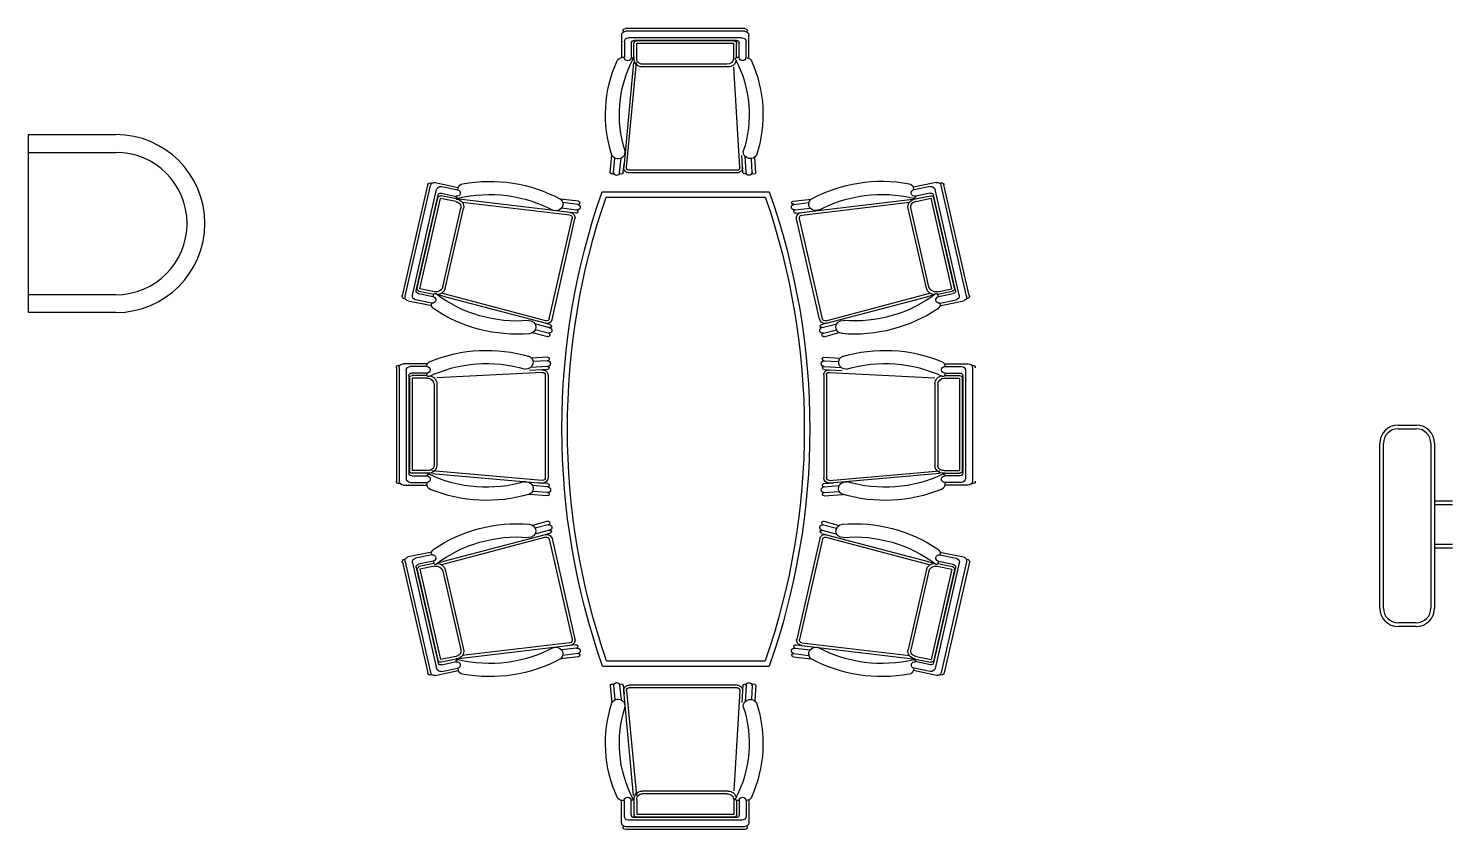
# Model space of a CAD drawing. Header units: inches. Extents: x 11.8 to 54.3, y 7.5 to 32.3.
# Drawn here: x 25.843 to 29.736, y 14.675 to 16.863 of the extents above; entities that cross this region are included whole.
import ezdxf

# ---------------------------------------------------------------- set-up
doc = ezdxf.new("R2010")
doc.units = ezdxf.units.IN
doc.header["$MEASUREMENT"] = 0
for name, color, linetype in [('02', 2, 'Continuous'), ('1', 1, 'Continuous'), ('4', 4, 'Continuous')]:
    doc.layers.add(name, color=color, linetype=linetype)

msp = doc.modelspace()

# ---------------------------------------------------------------- linework, layer by layer
at = {"layer": '02'}
for p, q in [((25.8428, 16.5249), (26.0819, 16.5249)), ((26.0819, 16.1358), (25.8428, 16.1358))]:
    msp.add_line(p, q, dxfattribs=at)
msp.add_arc((26.0819, 16.3304), 0.1945, 270, 90, dxfattribs=at)
at = {"layer": '1'}
for p, q in [((27.801, 16.8632), (27.4759, 16.8632)), ((27.4645, 16.8452), (27.4645, 16.784)), ((27.4721, 16.8272), (27.4721, 16.784)), ((27.801, 16.856), (27.4759, 16.856)), ((27.7934, 16.838), (27.4834, 16.838)), ((27.491, 16.8236), (27.491, 16.784)), ((27.4983, 16.7824), (27.4983, 16.8226)), ((27.7783, 16.8308), (27.4986, 16.8308)), ((27.7713, 16.8298), (27.5058, 16.8298)), ((27.7713, 16.8226), (27.5058, 16.8226)), ((27.5058, 16.7824), (27.5058, 16.8226)), ((27.7713, 16.7835), (27.7713, 16.8226)), ((27.7788, 16.7839), (27.7788, 16.8226)), ((27.7858, 16.784), (27.7858, 16.8236)), ((27.8047, 16.784), (27.8047, 16.8272)), ((27.8123, 16.7825), (27.8123, 16.8452)), ((27.4719, 16.784), (27.4659, 16.784)), ((27.491, 16.7852), (27.491, 16.7852)), ((27.4984, 16.7824), (27.4984, 16.7819)), ((27.7857, 16.7839), (27.7794, 16.7839)), ((27.7854, 16.7829), (27.7854, 16.7839)), ((27.8048, 16.7831), (27.8047, 16.7839)), ((27.4973, 16.7709), (27.4701, 16.4844)), ((27.4776, 16.4838), (27.5049, 16.7709)), ((27.7524, 16.7655), (27.521, 16.7655)), ((27.7552, 16.7583), (27.521, 16.7583)), ((27.7875, 16.4835), (27.7716, 16.7579)), ((27.4333, 16.47), (27.4378, 16.5174)), ((27.4426, 16.47), (27.4462, 16.5093)), ((27.4591, 16.47), (27.4631, 16.5093)), ((27.7951, 16.4839), (27.7932, 16.5166)), ((27.8047, 16.47), (27.802, 16.5143)), ((27.8312, 16.4693), (27.8286, 16.5118)), ((27.4688, 16.4702), (27.471, 16.4936)), ((27.78, 16.4759), (27.4852, 16.4759)), ((27.7958, 16.4701), (27.795, 16.483)), ((27.8212, 16.47), (27.8192, 16.5076)), ((26.865, 16.1331), (26.9343, 16.4356)), ((26.8724, 16.1316), (26.9416, 16.4341)), ((26.9551, 16.4423), (27.0179, 16.4293)), ((26.972, 16.4315), (27.0163, 16.4222)), ((27.4416, 16.4687), (27.4416, 16.4688)), ((27.78, 16.4687), (27.4852, 16.4687)), ((27.8313, 16.4687), (27.8312, 16.4688)), ((28.3249, 16.4426), (28.2621, 16.4295)), ((28.308, 16.4317), (28.2637, 16.4225)), ((28.4077, 16.1319), (28.3384, 16.4343)), ((28.4151, 16.1334), (28.3457, 16.4359)), ((26.8925, 16.1348), (26.9585, 16.4232)), ((26.9031, 16.1473), (26.9627, 16.4076)), ((26.9056, 16.1536), (26.9622, 16.4006)), ((26.913, 16.1521), (26.9696, 16.3991)), ((27.0108, 16.3905), (26.9696, 16.3991)), ((27.0124, 16.3976), (26.9712, 16.4061)), ((26.9717, 16.4131), (27.0123, 16.4047)), ((27.0111, 16.4049), (27.0111, 16.4049)), ((27.2787, 16.3657), (27.0124, 16.3976)), ((27.0129, 16.3973), (27.0124, 16.3974)), ((27.0164, 16.4225), (27.0176, 16.428)), ((27.3468, 16.3914), (27.2973, 16.397)), ((27.4219, 16.4027), (27.8572, 16.4027)), ((27.9332, 16.3916), (27.9827, 16.3971)), ((28.0014, 16.3659), (28.2676, 16.3978)), ((28.2637, 16.4227), (28.2624, 16.4282)), ((28.2671, 16.3976), (28.2676, 16.3976)), ((28.2676, 16.3978), (28.3088, 16.4064)), ((28.3083, 16.4133), (28.2677, 16.4049)), ((28.2689, 16.4051), (28.2689, 16.4051)), ((28.2692, 16.3908), (28.3104, 16.3993)), ((28.367, 16.1523), (28.3104, 16.3993)), ((28.377, 16.1476), (28.3173, 16.4078)), ((28.3744, 16.1539), (28.3178, 16.4009)), ((28.3876, 16.135), (28.3215, 16.4234)), ((26.9756, 16.1575), (27.0249, 16.3728)), ((26.9823, 16.1533), (27.0323, 16.3713)), ((27.0108, 16.3905), (27.012, 16.3902)), ((27.3232, 16.3531), (27.0287, 16.3882)), ((27.3241, 16.3603), (27.2787, 16.3657)), ((27.3413, 16.3674), (27.3001, 16.3721)), ((27.3448, 16.3828), (27.3036, 16.3878)), ((27.3389, 16.3585), (27.3145, 16.3614)), ((27.3463, 16.3835), (27.3462, 16.3835)), ((27.9337, 16.3836), (27.9338, 16.3836)), ((27.9352, 16.3829), (27.9764, 16.3879)), ((27.9388, 16.3676), (27.9799, 16.3723)), ((27.9411, 16.3586), (27.9655, 16.3616)), ((27.9559, 16.3604), (28.0014, 16.3659)), ((27.9569, 16.3533), (28.2513, 16.3884)), ((28.2977, 16.1536), (28.2478, 16.3715)), ((28.3045, 16.1578), (28.2552, 16.3731)), ((28.2692, 16.3908), (28.268, 16.3904)), ((27.2668, 16.0701), (27.3296, 16.3445)), ((27.2742, 16.0686), (27.337, 16.3429)), ((28.0059, 16.0687), (27.943, 16.3431)), ((28.0133, 16.0703), (27.9504, 16.3446)), ((26.9454, 16.1054), (26.881, 16.1187)), ((26.9454, 16.1127), (26.9011, 16.1219)), ((26.9495, 16.1303), (26.9088, 16.1387)), ((26.9511, 16.1368), (26.9114, 16.1451)), ((26.9531, 16.1438), (26.913, 16.1521)), ((26.9496, 16.1304), (26.951, 16.1363)), ((26.979, 16.1306), (26.9601, 16.136)), ((27.2574, 16.0647), (26.9724, 16.1398)), ((27.2554, 16.0578), (26.9772, 16.131)), ((28.0227, 16.0649), (28.3076, 16.14)), ((28.0247, 16.0579), (28.3029, 16.1313)), ((28.3011, 16.1309), (28.32, 16.1362)), ((28.327, 16.144), (28.367, 16.1523)), ((28.329, 16.1371), (28.3687, 16.1453)), ((28.3305, 16.1307), (28.3291, 16.1365)), ((28.3306, 16.1306), (28.3712, 16.139)), ((28.3347, 16.113), (28.379, 16.1222)), ((28.3347, 16.1056), (28.399, 16.119)), ((27.2676, 16.0458), (27.2271, 16.0566)), ((27.2694, 16.0541), (27.2564, 16.0577)), ((28.0107, 16.0543), (28.0238, 16.0579)), ((28.0125, 16.046), (28.053, 16.0568)), ((27.2626, 16.021), (27.2209, 16.0322)), ((27.2641, 16.0305), (27.228, 16.0398)), ((27.2633, 16.0209), (27.2632, 16.0209)), ((28.016, 16.0307), (28.0521, 16.04)), ((28.0169, 16.021), (28.0169, 16.0211)), ((28.0175, 16.0212), (28.0592, 16.0324)), ((27.2626, 15.9651), (27.218, 15.9626)), ((27.2633, 15.9652), (27.2632, 15.9652)), ((28.0169, 15.9652), (28.017, 15.9652)), ((28.0176, 15.9651), (28.0621, 15.9626)), ((26.849, 15.9363), (26.849, 15.6267)), ((26.8566, 15.9363), (26.8566, 15.6267)), ((26.9338, 15.9471), (26.8679, 15.9471)), ((26.8755, 15.9291), (26.8755, 15.6339)), ((26.9322, 15.9399), (26.8868, 15.9399)), ((26.9332, 15.9399), (26.9323, 15.9399)), ((27.2473, 15.9307), (27.213, 15.9289)), ((27.2619, 15.9399), (27.2154, 15.9373)), ((27.2619, 15.9556), (27.2224, 15.9537)), ((27.2619, 15.9314), (27.2483, 15.9306)), ((28.0182, 15.9556), (28.0578, 15.9537)), ((28.0182, 15.9399), (28.0648, 15.9373)), ((28.0183, 15.9314), (28.0319, 15.9306)), ((28.0329, 15.9307), (28.0672, 15.9289)), ((28.3463, 15.9471), (28.4122, 15.9471)), ((28.347, 15.9399), (28.3479, 15.9399)), ((28.348, 15.9399), (28.3933, 15.9399)), ((28.4047, 15.9291), (28.4047, 15.6339)), ((28.4236, 15.9363), (28.4236, 15.6267)), ((26.8831, 15.9147), (26.883, 15.6483)), ((26.8842, 15.908), (26.8842, 15.6552)), ((26.9322, 15.9219), (26.8906, 15.9219)), ((26.9323, 15.9152), (26.8917, 15.9152)), ((26.8917, 15.908), (26.8917, 15.6552)), ((26.9327, 15.908), (26.8917, 15.908)), ((26.9323, 15.9218), (26.9323, 15.9158)), ((26.9334, 15.9215), (26.9323, 15.9215)), ((26.9516, 15.89), (26.9516, 15.6697)), ((26.9592, 15.8927), (26.9592, 15.6697)), ((27.2477, 15.9235), (26.9596, 15.9084)), ((27.2557, 15.9163), (27.2557, 15.6356)), ((27.2633, 15.9163), (27.2633, 15.6356)), ((28.0169, 15.9163), (28.0169, 15.6356)), ((28.0245, 15.9163), (28.0245, 15.6356)), ((28.0325, 15.9235), (28.3206, 15.9084)), ((28.321, 15.8927), (28.321, 15.6697)), ((28.3286, 15.89), (28.3286, 15.6697)), ((28.3468, 15.9215), (28.3479, 15.9215)), ((28.3475, 15.908), (28.3885, 15.908)), ((28.3479, 15.9218), (28.3479, 15.9158)), ((28.3479, 15.9152), (28.3885, 15.9152)), ((28.348, 15.9219), (28.3896, 15.9219)), ((28.3885, 15.908), (28.3885, 15.6552)), ((28.396, 15.908), (28.396, 15.6552)), ((28.3971, 15.9147), (28.3971, 15.6483)), ((29.5872, 15.7694), (29.6372, 15.7694)), ((29.5472, 15.2794), (29.5472, 15.7294)), ((29.6772, 15.7294), (29.6772, 15.2794)), ((26.9339, 15.6552), (26.8917, 15.6552)), ((27.2475, 15.6284), (26.946, 15.6544)), ((28.0327, 15.6284), (28.3342, 15.6544)), ((28.3463, 15.6552), (28.3885, 15.6552)), ((26.8679, 15.6159), (26.9322, 15.6159)), ((26.8868, 15.6231), (26.9322, 15.6231)), ((26.8906, 15.6411), (26.9322, 15.6411)), ((26.9339, 15.648), (26.8917, 15.648)), ((26.931, 15.6411), (26.931, 15.6411)), ((26.9322, 15.6229), (26.9322, 15.6172)), ((26.9339, 15.6482), (26.9344, 15.6482)), ((26.946, 15.6472), (27.2468, 15.6212)), ((27.2619, 15.6107), (27.2207, 15.6145)), ((27.2617, 15.62), (27.2371, 15.622)), ((28.0182, 15.6107), (28.0595, 15.6145)), ((28.0185, 15.62), (28.043, 15.622)), ((28.3342, 15.6472), (28.0334, 15.6212)), ((28.3463, 15.6482), (28.3457, 15.6482)), ((28.3463, 15.648), (28.3885, 15.648)), ((28.3896, 15.6411), (28.348, 15.6411)), ((28.3934, 15.6231), (28.348, 15.6231)), ((28.348, 15.6229), (28.348, 15.6172)), ((28.4123, 15.6159), (28.348, 15.6159)), ((28.3492, 15.6411), (28.3492, 15.6411)), ((27.2619, 15.5862), (27.2121, 15.5904)), ((27.2619, 15.595), (27.2206, 15.5985)), ((27.2633, 15.594), (27.2632, 15.594)), ((28.0169, 15.594), (28.017, 15.594)), ((28.0182, 15.595), (28.0596, 15.5985)), ((28.0182, 15.5862), (28.0681, 15.5904)), ((29.6861, 15.5731), (29.7362, 15.5731)), ((29.6861, 15.5631), (29.7362, 15.5631)), ((27.2626, 15.5169), (27.2209, 15.5057)), ((27.2641, 15.5075), (27.228, 15.4981)), ((27.2633, 15.5171), (27.2632, 15.5171)), ((28.0161, 15.5075), (28.0522, 15.4981)), ((28.0169, 15.5171), (28.017, 15.5171)), ((28.0176, 15.5169), (28.0593, 15.5057)), ((27.2574, 15.4732), (26.9724, 15.3982)), ((27.2554, 15.4802), (26.9772, 15.4069)), ((27.2676, 15.4921), (27.2271, 15.4813)), ((27.2694, 15.4838), (27.2564, 15.4803)), ((27.2668, 15.4678), (27.3296, 15.1935)), ((27.2742, 15.4694), (27.337, 15.195)), ((28.006, 15.4694), (27.9432, 15.195)), ((28.0134, 15.4678), (27.9506, 15.1935)), ((28.0108, 15.4838), (28.0238, 15.4803)), ((28.0126, 15.4921), (28.0531, 15.4813)), ((28.0228, 15.4732), (28.3077, 15.3982)), ((28.0248, 15.4802), (28.303, 15.4069)), ((26.9454, 15.4326), (26.881, 15.4192)), ((26.9454, 15.4252), (26.9011, 15.416)), ((28.3348, 15.4326), (28.3991, 15.4192)), ((28.3348, 15.4252), (28.3791, 15.416)), ((29.6861, 15.454), (29.7362, 15.454)), ((29.6861, 15.444), (29.7362, 15.444)), ((26.865, 15.4048), (26.9343, 15.1023)), ((26.8724, 15.4064), (26.9416, 15.1039)), ((26.8925, 15.4032), (26.9585, 15.1147)), ((26.9031, 15.3906), (26.9627, 15.1304)), ((26.9056, 15.3843), (26.9622, 15.1373)), ((26.9495, 15.4076), (26.9088, 15.3992)), ((26.9511, 15.4011), (26.9114, 15.3929)), ((26.9531, 15.3942), (26.913, 15.3859)), ((26.913, 15.3859), (26.9696, 15.1389)), ((26.9496, 15.4075), (26.951, 15.4017)), ((26.979, 15.4073), (26.9601, 15.402)), ((26.9756, 15.3804), (27.0249, 15.1651)), ((26.9823, 15.3846), (27.0323, 15.1666)), ((28.2978, 15.3846), (28.2479, 15.1666)), ((28.3046, 15.3804), (28.2553, 15.1651)), ((28.3012, 15.4073), (28.3201, 15.402)), ((28.3672, 15.3859), (28.3106, 15.1389)), ((28.3771, 15.3906), (28.3175, 15.1304)), ((28.3745, 15.3843), (28.318, 15.1373)), ((28.3877, 15.4032), (28.3217, 15.1147)), ((28.3271, 15.3942), (28.3672, 15.3859)), ((28.3291, 15.4011), (28.3688, 15.3929)), ((28.3306, 15.4075), (28.3292, 15.4017)), ((28.3307, 15.4076), (28.3713, 15.3992)), ((28.4078, 15.4064), (28.3385, 15.1039)), ((28.4152, 15.4048), (28.3459, 15.1023)), ((29.6372, 15.2394), (29.5872, 15.2394)), ((27.3232, 15.1848), (27.0287, 15.1497)), ((27.957, 15.1848), (28.2514, 15.1497)), ((27.0108, 15.1474), (26.9696, 15.1389)), ((27.0108, 15.1474), (27.012, 15.1478)), ((27.2787, 15.1723), (27.0124, 15.1404)), ((27.3241, 15.1777), (27.2787, 15.1723)), ((27.3468, 15.1465), (27.2973, 15.141)), ((27.3413, 15.1705), (27.3001, 15.1658)), ((27.3448, 15.1552), (27.3036, 15.1502)), ((27.3389, 15.1795), (27.3145, 15.1765)), ((27.3463, 15.1545), (27.3462, 15.1545)), ((27.9334, 15.1465), (27.9828, 15.141)), ((27.9339, 15.1545), (27.9339, 15.1545)), ((27.9354, 15.1552), (27.9766, 15.1502)), ((27.9389, 15.1705), (27.9801, 15.1658)), ((27.9413, 15.1795), (27.9657, 15.1765)), ((27.9561, 15.1777), (28.0015, 15.1723)), ((28.0015, 15.1723), (28.2678, 15.1404)), ((28.2694, 15.1474), (28.2682, 15.1478)), ((28.2694, 15.1474), (28.3106, 15.1389)), ((26.9551, 15.0956), (27.0179, 15.1087)), ((27.0124, 15.1404), (26.9712, 15.1318)), ((26.9717, 15.1248), (27.0123, 15.1333)), ((26.972, 15.1065), (27.0163, 15.1157)), ((27.0111, 15.133), (27.0111, 15.133)), ((27.0129, 15.1406), (27.0124, 15.1405)), ((27.0164, 15.1155), (27.0176, 15.11)), ((27.4231, 15.1355), (27.8571, 15.1355)), ((28.325, 15.0956), (28.2623, 15.1087)), ((28.2638, 15.1155), (28.2626, 15.11)), ((28.3082, 15.1065), (28.2639, 15.1157)), ((28.2678, 15.1404), (28.309, 15.1318)), ((28.3085, 15.1248), (28.2679, 15.1333)), ((28.2691, 15.133), (28.2691, 15.133)), ((27.4333, 15.068), (27.4378, 15.0205)), ((27.4416, 15.0692), (27.4416, 15.0692)), ((27.4426, 15.068), (27.4462, 15.0286)), ((27.4591, 15.068), (27.4631, 15.0287)), ((27.4688, 15.0677), (27.471, 15.0444)), ((27.78, 15.0692), (27.4852, 15.0692)), ((27.7958, 15.0679), (27.795, 15.055)), ((27.8047, 15.068), (27.802, 15.0236)), ((27.8212, 15.068), (27.8192, 15.0303)), ((27.8312, 15.0686), (27.8286, 15.0262)), ((27.8313, 15.0692), (27.8312, 15.0692)), ((27.4973, 14.7671), (27.4701, 15.0535)), ((27.4776, 15.0542), (27.5049, 14.7671)), ((27.78, 15.062), (27.4852, 15.062)), ((27.7875, 15.0544), (27.7716, 14.78)), ((27.7951, 15.054), (27.7932, 15.0214)), ((27.4984, 14.7556), (27.4984, 14.7561)), ((27.7552, 14.7796), (27.521, 14.7796)), ((27.7524, 14.7724), (27.521, 14.7724)), ((27.4645, 14.6927), (27.4645, 14.7539)), ((27.4719, 14.7539), (27.4659, 14.7539)), ((27.4721, 14.7107), (27.4721, 14.7539)), ((27.491, 14.7143), (27.491, 14.7539)), ((27.491, 14.7528), (27.491, 14.7528)), ((27.4983, 14.7555), (27.4983, 14.7154)), ((27.5058, 14.7555), (27.5058, 14.7154)), ((27.7713, 14.7544), (27.7713, 14.7154)), ((27.7788, 14.754), (27.7788, 14.7154)), ((27.7857, 14.754), (27.7794, 14.754)), ((27.7854, 14.7551), (27.7854, 14.754)), ((27.7858, 14.7539), (27.7858, 14.7143)), ((27.8048, 14.7549), (27.8047, 14.754)), ((27.8047, 14.7539), (27.8047, 14.7107)), ((27.8123, 14.7555), (27.8123, 14.6927)), ((27.801, 14.6819), (27.4759, 14.6819)), ((27.7934, 14.6999), (27.4834, 14.6999)), ((27.7783, 14.7071), (27.4986, 14.7071)), ((27.7713, 14.7154), (27.5058, 14.7154)), ((27.7713, 14.7082), (27.5058, 14.7082)), ((27.801, 14.6747), (27.4759, 14.6747))]:
    msp.add_line(p, q, dxfattribs=at)
for centre, start, end in [((29.5872, 15.7294), 90, 180), ((29.6372, 15.7294), 0, 90), ((29.5872, 15.2794), 180, 270), ((29.6372, 15.2794), 270, 0)]:
    msp.add_arc(centre, 0.04, start, end, dxfattribs=at)
at = {"layer": '1', "extrusion": (0, 0, -1)}
for centre, major_axis, start_param, end_param in [((27.4757, 16.856), (-0.00778, 0), 0.000037, 1.570796), ((27.8006, 16.856), (-0.00778, 0), 1.570796, 3.141591), ((27.4759, 16.8452), (0.0113, 0), 3.141605, 4.712395), ((27.4834, 16.8272), (-0.0113, 0), 0.000013, 1.570803), ((27.4986, 16.8236), (-0.00756, 0), 0.000013, 1.570803), ((27.5058, 16.8226), (0.00756, 0), 3.141593, 4.712389), ((27.7713, 16.8226), (-0.00756, 0), 1.570796, 3.141593), ((27.7783, 16.8236), (-0.00756, 0), 1.570803, 3.141593), ((27.7934, 16.8272), (0.0113, 0), -1.57079, 0), ((27.801, 16.8452), (0.0113, 0), -1.57079, 0), ((27.4659, 16.7696), (-0.0151, 0), 0.404559, 1.570796), ((27.4811, 16.7843), (-0.00956, 0), 3.141594, 6.283184), ((27.4907, 16.7783), (-0.00606, 0), 1.570796, 2.104677), ((27.4918, 16.7801), (0.00378, 0), -1.036915, 0.46135), ((27.521, 16.7799), (0.0227, 0), 1.570796, 3.231911), ((27.8126, 16.6283), (-0.3544, 0), 0.481182, 0.484665), ((27.521, 16.7799), (0.0151, 0), 1.570796, 3.231911), ((27.7524, 16.7835), (-0.0189, 0), 3.141593, 4.712389), ((27.7794, 16.7803), (-0.00378, 0), -0.461875, 1.570796), ((27.7949, 16.7843), (-0.00923, 0), 3.141593, 6.283183), ((27.8054, 16.7696), (-0.0151, 0), 1.570796, 2.737034), ((27.8126, 16.6283), (0.3922, 0), 2.839458, 3.546152), ((27.8126, 16.6283), (0.3544, 0), 2.839458, 3.602943), ((27.7552, 16.7799), (0.0227, 0), 0.156199, 1.570796), ((27.4588, 16.6283), (-0.3544, 0), 2.679718, 3.443727), ((27.4588, 16.6283), (0.3922, 0), -0.404559, 0.302134), ((27.4547, 16.5254), (-0.0189, 0), 2.873391, 6.014981), ((27.8163, 16.5259), (0.0193, 0), 0.291331, 3.247223), ((27.4379, 16.4699), (0.00466, 0), 0.000003, 3.141593), ((27.4508, 16.4699), (0.00824, 0), 0.000002, 3.141592), ((27.4639, 16.47), (0.00481, 0), -0.020634, 3.120956), ((27.4852, 16.4831), (0.0151, 0), 1.570796, 3.231911), ((27.4852, 16.4831), (-0.00756, 0), 4.712389, 6.373504), ((27.78, 16.4831), (0.0151, 0), -0.055162, 1.570796), ((27.78, 16.4831), (0.00756, 0), -0.055162, 1.570796), ((27.8002, 16.4701), (0.00434, 0), -0.025432, 3.116158), ((27.8128, 16.4702), (-0.00832, 0), 3.141593, 6.283183), ((27.826, 16.4699), (-0.00507, 0), 3.119791, 6.261381), ((26.9417, 16.4342), (-0.00778, 0), 0.214733, 2.145284), ((26.9527, 16.4318), (0.0113, 0), 3.35632, 4.92711), ((26.9696, 16.4209), (-0.0113, 0), 0.214727, 1.785517), ((27.0324, 16.4249), (0.0151, 0), 3.356326, 4.522563), ((27.1035, 16.0722), (-0.3922, 0), 1.380971, 2.087664), ((28.1766, 16.0725), (0.3922, 0), 4.195262, 4.901955), ((28.2476, 16.4252), (-0.0151, 0), 1.760363, 2.9266), ((28.3104, 16.4211), (-0.0113, 0), 1.355816, 2.926606), ((28.3273, 16.432), (-0.0113, 0), 1.355816, 2.926606), ((28.3383, 16.4345), (0.00778, 0), 4.137642, 6.068193), ((26.9696, 16.3991), (-0.00756, 0), 0.214733, 1.78553), ((26.9701, 16.4061), (-0.00756, 0), 0.214727, 1.785517), ((27.0141, 16.414), (-0.00956, 0), 1.785531, 4.927121), ((27.0183, 16.4037), (-0.00606, 0), -0.319148, 0.214733), ((27.0161, 16.4031), (0.00378, 0), 1.32418, 2.822445), ((27.0101, 16.3759), (-0.0227, 0), 1.695211, 3.356326), ((27.1035, 16.0722), (0.3544, 0), 4.465772, 5.229257), ((27.2854, 16.3833), (-0.0189, 0), 2.311357, 5.195323), ((29.453, 15.7708), (-2.1367, 0), -0.317506, 0.315738), ((27.3458, 16.3871), (0.00466, 0), -1.356059, 1.785531), ((25.8371, 15.7692), (-2.1268, 0), 2.823537, 3.459833), ((27.9342, 16.3873), (0.00466, 0), 1.355807, 4.497397), ((27.9947, 16.3835), (0.0189, 0), 1.087602, 3.971569), ((28.1766, 16.0725), (-0.3544, 0), 1.053669, 1.817154), ((28.2699, 16.3761), (0.0227, 0), 2.9266, 4.587715), ((28.2659, 16.4142), (-0.00956, 0), 4.497397, 7.638987), ((28.2639, 16.4033), (0.00378, 0), 0.318888, 1.817154), ((28.2618, 16.404), (0.00606, 0), -0.214993, 0.318888), ((28.31, 16.4063), (0.00756, 0), 4.497409, 6.068199), ((28.3104, 16.3993), (0.00756, 0), 4.497396, 6.068193), ((27.0101, 16.3759), (-0.0151, 0), 1.695211, 3.356326), ((27.3222, 16.346), (-0.00756, 0), 1.695211, 3.356326), ((27.3222, 16.346), (0.0151, 0), -1.446382, 0.214733), ((27.3402, 16.363), (0.00481, 0), -1.335425, 1.806165), ((27.3431, 16.3751), (0.00824, 0), -1.356061, 1.785529), ((27.937, 16.3753), (0.00824, 0), 1.355806, 4.497396), ((27.9398, 16.3632), (-0.00481, 0), 4.476761, 7.618351), ((27.9578, 16.3461), (-0.0151, 0), -0.214993, 1.446122), ((27.9578, 16.3461), (0.00756, 0), 2.9266, 4.587715), ((28.2699, 16.3761), (-0.0151, 0), -0.214993, 1.446122), ((28.323, 16.1616), (0.0189, 0), 1.355804, 2.9266), ((26.8725, 16.1319), (-0.00778, 0), -1.356062, 0.214733), ((26.8835, 16.1293), (-0.0113, 0), -1.356063, 0.214727), ((26.9035, 16.1325), (-0.0113, 0), -1.356063, 0.214727), ((26.9104, 16.1458), (-0.00756, 0), -1.356063, 0.214727), ((26.913, 16.1521), (-0.00756, 0), -1.356063, 0.214733), ((26.9469, 16.1217), (-0.00955, 0), 1.818535, 4.864391), ((26.9547, 16.1355), (-0.00378, 0), 0.214733, 2.247404), ((26.9571, 16.1614), (-0.0189, 0), 3.356326, 4.927122), ((27.1789, 16.4015), (-0.3544, 0), 4.624988, 5.388997), ((26.9602, 16.1579), (0.0227, 0), 0.214733, 1.596764), ((28.1011, 16.4017), (-0.3544, 0), 4.035522, 4.799531), ((28.3199, 16.1582), (0.0227, 0), 1.54457, 2.9266), ((28.3332, 16.1219), (-0.00955, 0), 4.560128, 7.605983), ((28.3254, 16.1357), (-0.00378, 0), 0.893929, 2.9266), ((28.367, 16.1523), (-0.00756, 0), 2.9266, 4.497396), ((28.3696, 16.146), (-0.00756, 0), 2.926606, 4.497396), ((28.3766, 16.1327), (-0.0113, 0), 2.926606, 4.497396), ((28.3966, 16.1295), (0.0113, 0), -0.214986, 1.355804), ((28.4076, 16.1322), (-0.00778, 0), 2.9266, 4.497395), ((26.96, 16.109), (0.0151, 0), 2.190089, 3.400139), ((27.1789, 16.4015), (-0.3922, 0), 4.624988, 5.331681), ((28.1011, 16.4017), (0.3922, 0), 0.951245, 1.657938), ((28.32, 16.1093), (-0.0151, 0), 2.882787, 4.092837), ((27.2109, 16.0474, -0.1714), (0.0189, 0), 4.658922, 7.800512), ((27.2594, 16.0716), (-0.0151, 0), 3.356326, 4.982284), ((27.2594, 16.0716), (-0.00756, 0), 3.356326, 4.982284), ((27.2656, 16.0383), (-0.00832, 0), 1.78553, 4.92712), ((27.2684, 16.0501), (-0.00434, 0), 1.810964, 4.952554), ((28.0145, 16.0385), (-0.00832, 0), 4.497398, 7.638988), ((28.0207, 16.0718), (0.0151, 0), 1.300642, 2.9266), ((28.0117, 16.0503), (0.00434, 0), 1.330372, 4.471962), ((28.0207, 16.0718), (0.00756, 0), 1.300642, 2.9266), ((28.0692, 16.0476, -0.1714), (0.0189, 0), 1.624008, 4.765598), ((27.2631, 16.026), (0.00507, 0), -1.334257, 1.807333), ((28.017, 16.0262), (-0.00507, 0), 4.475595, 7.617185), ((27.0957, 15.6104), (0.3922, 0), 4.30783, 5.014523), ((27.2032, 15.951), (0.0193, 0), -1.279465, 1.676426), ((27.262, 15.9602), (0.00507, 0), 4.690589, 7.832179), ((28.0182, 15.9602), (-0.00507, 0), -1.548993, 1.592597), ((28.077, 15.951), (0.0193, 0), 1.465166, 4.421058), ((28.1845, 15.6104), (-0.3922, 0), 1.268662, 1.975355), ((26.8566, 15.936), (0.00778, 0), 3.141593, 4.712388), ((26.8679, 15.9363), (0.0113, 0), 3.141599, 4.712389), ((26.8868, 15.9291), (0.0113, 0), 3.141599, 4.712389), ((26.9319, 15.9306), (-0.00923, 0), 1.570796, 4.712386), ((26.9473, 15.9406), (-0.0151, 0), 0, 1.166237), ((27.0957, 15.6104), (-0.3544, 0), 1.108922, 1.872931), ((27.2481, 15.9163), (-0.0151, 0), 1.515635, 3.141593), ((27.2617, 15.9476), (0.00832, 0), -1.570793, 1.570797), ((27.2618, 15.9356), (-0.00434, 0), 1.545361, 4.686951), ((28.0185, 15.9476), (-0.00832, 0), 4.712389, 7.853979), ((28.0184, 15.9356), (0.00434, 0), 1.596235, 4.737825), ((28.032, 15.9163), (0.0151, 0), 3.141593, 4.767551), ((28.1845, 15.6104), (-0.3544, 0), 1.268662, 2.032671), ((28.3329, 15.9406), (0.0151, 0), -1.166237, 0), ((28.3483, 15.9306), (0.00923, 0), 1.570799, 4.712389), ((28.3933, 15.9291), (0.0113, 0), -1.570796, -0.000006), ((28.4122, 15.9363), (-0.0113, 0), 1.570796, 3.141586), ((28.4236, 15.936), (0.00778, 0), -1.570795, 0), ((26.8906, 15.9147), (0.00756, 0), 3.141599, 4.712389), ((26.8917, 15.908), (-0.00756, 0), 0, 1.570796), ((26.9361, 15.9158), (0.00378, 0), 1.108922, 3.141593), ((26.9327, 15.89), (-0.0189, 0), 1.570796, 3.141593), ((26.9365, 15.8927), (-0.0227, 0), 1.726995, 3.141593), ((27.2481, 15.9163), (-0.00756, 0), 1.515635, 3.141593), ((28.032, 15.9163), (-0.00756, 0), 0, 1.625958), ((28.3437, 15.8927), (0.0227, 0), 3.141593, 4.55619), ((28.3475, 15.89), (0.0189, 0), 3.141593, 4.712389), ((28.3441, 15.9158), (-0.00378, 0), 3.141593, 5.174264), ((28.3885, 15.908), (0.00756, 0), -1.570796, 0), ((28.3896, 15.9147), (0.00756, 0), -1.570796, -0.000006), ((26.8917, 15.6552), (0.00756, 0), 1.570796, 3.141593), ((26.9365, 15.6697), (-0.0227, 0), 3.141593, 4.802708), ((26.9365, 15.6697), (-0.0151, 0), 3.141593, 4.802708), ((28.3437, 15.6697), (0.0227, 0), 1.480478, 3.141593), ((28.3437, 15.6697), (-0.0151, 0), 4.62207, 6.283185), ((28.3885, 15.6552), (0.00756, 0), 0, 1.570796), ((26.8566, 15.6266), (0.00778, 0), 1.570834, 3.141593), ((26.8679, 15.6267), (0.0113, 0), 1.570809, 3.141599), ((26.8868, 15.6339), (-0.0113, 0), -1.570784, 0.000006), ((26.8906, 15.6483), (-0.00756, 0), -1.570784, 0.000006), ((27.0957, 15.9474), (-0.3544, 0), -1.089614, -1.086131), ((26.9319, 15.6317), (-0.00956, 0), 1.570798, 4.712388), ((26.9382, 15.6408), (0.00606, 0), 3.141593, 3.675474), ((26.9473, 15.6172), (0.0151, 0), 1.975355, 3.141593), ((26.9363, 15.6419), (-0.00378, 0), 0.533881, 2.032146), ((27.0957, 15.9474), (0.3544, 0), 1.268662, 2.032146), ((27.2038, 15.6066), (-0.0189, 0), 1.302595, 4.444185), ((27.2481, 15.6356), (-0.0151, 0), 3.141593, 4.802708), ((27.2481, 15.6356), (-0.00756, 0), 3.141593, 4.802708), ((27.2619, 15.6153), (0.00481, 0), 4.691757, 7.833347), ((28.0183, 15.6153), (0.00481, 0), 1.591434, 4.733024), ((28.032, 15.6356), (-0.0151, 0), 4.62207, 6.283185), ((28.032, 15.6356), (0.00756, 0), 1.480478, 3.141593), ((28.0764, 15.6066), (0.0189, 0), 1.839, 4.98059), ((28.1845, 15.9474), (0.3544, 0), 1.109446, 1.872931), ((28.3483, 15.6317), (0.00956, 0), 1.570799, 4.712389), ((28.3329, 15.6172), (-0.0151, 0), 3.141593, 4.30783), ((28.3439, 15.6419), (0.00378, 0), 4.251039, 5.749304), ((28.342, 15.6408), (0.00606, 0), -0.533881, 0), ((28.1845, 15.9474), (-0.3544, 0), 4.227724, 4.231207), ((28.3896, 15.6483), (-0.00756, 0), 3.141586, 4.712376), ((28.3934, 15.6339), (0.0113, 0), -0.000006, 1.570784), ((28.4123, 15.6267), (-0.0113, 0), 3.141586, 4.712376), ((28.4236, 15.6266), (-0.00778, 0), 3.141593, 4.712352), ((27.0957, 15.9474), (-0.3922, 0), 4.410255, 5.116948), ((27.262, 15.6029), (0.00824, 0), -1.570795, 1.570795), ((27.262, 15.5906), (0.00466, 0), -1.570795, 1.570795), ((28.0182, 15.6029), (0.00824, 0), 1.570799, 4.712389), ((28.0182, 15.5906), (-0.00466, 0), -1.570795, 1.570795), ((28.1845, 15.9474), (0.3922, 0), 1.166237, 1.872931), ((27.1789, 15.1365), (-0.3922, 0), 0.951504, 1.658197), ((27.2109, 15.4905, -0.1714), (0.0189, 0), -1.517325, 1.624265), ((27.2631, 15.512), (0.00507, 0), 4.475855, 7.617445), ((27.2656, 15.4996), (-0.00832, 0), 1.356064, 4.497654), ((28.0146, 15.4996), (0.00832, 0), 1.785531, 4.927121), ((28.0171, 15.512), (-0.00507, 0), -1.334259, 1.807331), ((28.0693, 15.4905, -0.1714), (0.0189, 0), 1.517329, 4.658919), ((28.1013, 15.1365), (-0.3922, 0), 1.483395, 2.190089), ((27.1789, 15.1365), (-0.3544, 0), 0.894188, 1.658197), ((27.2594, 15.4663), (0.0151, 0), 4.442494, 6.068452), ((27.2594, 15.4663), (0.00756, 0), 4.442494, 6.068452), ((27.2684, 15.4879), (-0.00434, 0), 1.330628, 4.472218), ((28.0208, 15.4663), (-0.0151, 0), 0.214733, 1.840691), ((28.0118, 15.4879), (0.00434, 0), 1.810967, 4.952557), ((28.0208, 15.4663), (0.00756, 0), 3.356326, 4.982284), ((28.1013, 15.1365), (-0.3544, 0), 1.483395, 2.247404), ((26.8835, 15.4087), (0.0113, 0), 2.926866, 4.497656), ((26.96, 15.4289), (0.0151, 0), 2.883047, 4.093097), ((26.9469, 15.4163), (0.00955, 0), 4.560387, 7.606243), ((28.3333, 15.4163), (-0.00955, 0), -1.323057, 1.722798), ((28.3201, 15.4289), (0.0151, 0), -0.951504, 0.258546), ((28.3967, 15.4087), (-0.0113, 0), 1.78553, 3.35632), ((26.8725, 15.406), (0.00778, 0), 2.926859, 4.497654), ((26.9035, 15.4055), (0.0113, 0), 2.926866, 4.497656), ((26.9104, 15.3922), (0.00756, 0), 2.926866, 4.497656), ((26.913, 15.3859), (0.00756, 0), 2.926859, 4.497656), ((26.9547, 15.4025), (0.00378, 0), 0.894188, 2.926859), ((26.9571, 15.3766), (-0.0189, 0), 1.356063, 2.926859), ((26.9602, 15.38), (0.0227, 0), 4.686422, 6.068452), ((28.32, 15.38), (-0.0227, 0), 0.214733, 1.596764), ((28.3231, 15.3766), (-0.0189, 0), 0.214733, 1.78553), ((28.3255, 15.4025), (0.00378, 0), 0.214733, 2.247404), ((28.3672, 15.3859), (-0.00756, 0), 1.78553, 3.356326), ((28.3697, 15.3922), (-0.00756, 0), 1.78553, 3.35632), ((28.3767, 15.4055), (-0.0113, 0), 1.78553, 3.35632), ((28.4077, 15.406), (-0.00778, 0), 1.785531, 3.356326), ((27.3222, 15.192), (0.00756, 0), -0.214733, 1.446382), ((27.3222, 15.192), (-0.0151, 0), 2.926859, 4.587974), ((27.958, 15.192), (-0.0151, 0), -1.446382, 0.214733), ((27.958, 15.192), (-0.00756, 0), -1.446382, 0.214733), ((27.0101, 15.162), (-0.0151, 0), 2.926859, 4.587974), ((27.0101, 15.162), (0.0227, 0), -0.214733, 1.446382), ((27.1035, 15.4657), (0.3544, 0), 1.053929, 1.817413), ((27.2854, 15.1546), (-0.0189, 0), 1.087862, 3.971829), ((27.3402, 15.1749), (-0.00481, 0), 1.335428, 4.477018), ((27.3431, 15.1628), (0.00824, 0), 4.497657, 7.639247), ((27.3458, 15.1508), (0.00466, 0), 4.497659, 7.639249), ((27.9371, 15.1628), (-0.00824, 0), -1.356062, 1.785528), ((27.9344, 15.1508), (-0.00466, 0), -1.356064, 1.785526), ((27.94, 15.1749), (-0.00481, 0), -1.335427, 1.806163), ((27.9948, 15.1546), (-0.0189, 0), -0.830236, 2.053731), ((28.1767, 15.4657), (0.3544, 0), 1.32418, 2.087664), ((28.2701, 15.162), (-0.0227, 0), -1.446382, 0.214733), ((28.2701, 15.162), (-0.0151, 0), -1.446382, 0.214733), ((26.9696, 15.117), (0.0113, 0), 1.356076, 2.926866), ((26.9696, 15.1389), (0.00756, 0), 1.356063, 2.926859), ((26.9701, 15.1319), (-0.00756, 0), 4.497668, 6.068458), ((27.0183, 15.1342), (-0.00606, 0), -0.214733, 0.319148), ((27.0141, 15.124), (0.00956, 0), 4.497658, 7.639248), ((27.0161, 15.1349), (0.00378, 0), 3.46074, 4.959006), ((27.0324, 15.113), (-0.0151, 0), -1.380971, -0.214733), ((27.1035, 15.4657), (-0.3922, 0), 4.195521, 4.902215), ((28.1767, 15.4657), (0.3922, 0), 1.380971, 2.087664), ((28.2478, 15.113), (-0.0151, 0), 3.356326, 4.522563), ((28.266, 15.124), (-0.00956, 0), -1.356063, 1.785527), ((28.2641, 15.1349), (0.00378, 0), 4.465772, 5.964038), ((28.2619, 15.1342), (0.00606, 0), -0.319148, 0.214733), ((28.3106, 15.117), (0.0113, 0), 0.214727, 1.785517), ((28.3101, 15.1319), (0.00756, 0), 0.214727, 1.785517), ((28.3106, 15.1389), (0.00756, 0), 0.214733, 1.78553), ((26.9417, 15.1037), (-0.00778, 0), 4.137901, 6.068452), ((26.9527, 15.1062), (0.0113, 0), 1.356076, 2.926866), ((27.4379, 15.068), (0.00466, 0), 3.141596, 6.283186), ((27.4508, 15.068), (-0.00824, 0), 0, 3.14159), ((27.4639, 15.0679), (-0.00481, 0), 0.020637, 3.162227), ((27.4852, 15.0548), (0.0151, 0), 3.051274, 4.712389), ((27.78, 15.0548), (0.0151, 0), -1.570796, 0.055162), ((27.8002, 15.0678), (-0.00434, 0), 0.025435, 3.167025), ((27.8128, 15.0677), (0.00832, 0), 3.141595, 6.283185), ((27.826, 15.068), (-0.00507, 0), 0.021803, 3.163393), ((28.3275, 15.1062), (-0.0113, 0), 3.35632, 4.92711), ((28.3385, 15.1037), (0.00778, 0), 0.214733, 2.145284), ((27.4547, 15.0126), (0.0189, 0), 3.409797, 6.551387), ((27.4852, 15.0548), (0.00756, 0), 3.051274, 4.712389), ((27.78, 15.0548), (-0.00756, 0), 1.570796, 3.196754), ((27.8163, 15.012), (-0.0193, 0), -0.10563, 2.850261), ((27.8126, 14.9097), (0.3922, 0), 2.737034, 3.443727), ((27.8126, 14.9097), (0.3544, 0), 2.680243, 3.443727), ((27.4588, 14.9097), (0.3544, 0), -0.302134, 0.461875), ((27.4588, 14.9097), (-0.3922, 0), 2.839458, 3.546152), ((27.4659, 14.7683), (0.0151, 0), 1.570796, 2.737034), ((27.4811, 14.7537), (-0.00956, 0), 0.000001, 3.141591), ((27.4918, 14.7578), (0.00378, 0), -0.46135, 1.036915), ((27.521, 14.758), (0.0227, 0), 3.051274, 4.712389), ((27.521, 14.758), (0.0151, 0), 3.051274, 4.712389), ((27.7524, 14.7544), (-0.0189, 0), 1.570796, 3.141593), ((27.7552, 14.758), (0.0227, 0), -1.570796, -0.156199), ((27.7794, 14.7576), (-0.00378, 0), 4.712389, 6.74506), ((27.7949, 14.7537), (0.00923, 0), 3.141595, 6.283185), ((27.8054, 14.7683), (-0.0151, 0), 3.546152, 4.712389), ((27.4907, 14.7597), (0.00606, 0), 1.036915, 1.570796), ((27.8126, 14.9097), (0.3544, 0), 2.656927, 2.66041), ((27.4759, 14.6927), (-0.0113, 0), 4.712383, 6.283173), ((27.4757, 14.682), (0.00778, 0), 1.570796, 3.141555), ((27.4834, 14.7107), (0.0113, 0), 1.57079, 3.14158), ((27.4986, 14.7143), (-0.00756, 0), 4.712383, 6.283173), ((27.5058, 14.7154), (0.00756, 0), 1.570796, 3.141593), ((27.7713, 14.7154), (-0.00756, 0), 3.141593, 4.712389), ((27.7783, 14.7143), (-0.00756, 0), 3.141593, 4.712383), ((27.7934, 14.7107), (0.0113, 0), 0, 1.57079), ((27.8006, 14.682), (-0.00778, 0), 3.141594, 4.712389), ((27.801, 14.6927), (-0.0113, 0), 3.141593, 4.712383)]:
    msp.add_ellipse(centre, major_axis=major_axis, ratio=0.952381, start_param=start_param, end_param=end_param, dxfattribs=at)
at = {"layer": '4'}
for p, q in [((25.8428, 16.5734), (26.0819, 16.5734)), ((25.8428, 16.0874), (25.8428, 16.5734)), ((27.411, 16.4171), (27.8681, 16.4171)), ((26.0819, 16.0874), (25.8428, 16.0874)), ((29.5872, 15.7794), (29.6372, 15.7794)), ((29.5372, 15.2794), (29.5372, 15.7294)), ((29.6872, 15.7294), (29.6872, 15.2794)), ((29.6372, 15.2294), (29.5872, 15.2294)), ((27.4122, 15.1211), (27.868, 15.1211))]:
    msp.add_line(p, q, dxfattribs=at)
for centre, radius, start, end in [((26.0819, 16.3304), 0.243, 270, 90), ((29.5872, 15.7294), 0.05, 90, 180), ((29.6372, 15.7294), 0.05, 0, 90), ((29.5872, 15.2794), 0.05, 180, 270), ((29.6372, 15.2794), 0.05, 270, 0)]:
    msp.add_arc(centre, radius, start, end, dxfattribs=at)
at = {"layer": '4', "extrusion": (0, 0, -1)}
for centre, major_axis, start_param, end_param in [((29.453, 15.7708), (-2.1518, 0), -0.322597, 0.320839), ((25.8371, 15.7692), (-2.1419, 0), 2.818425, 3.464945)]:
    msp.add_ellipse(centre, major_axis=major_axis, ratio=0.952381, start_param=start_param, end_param=end_param, dxfattribs=at)

doc.saveas('drawing.dxf')
